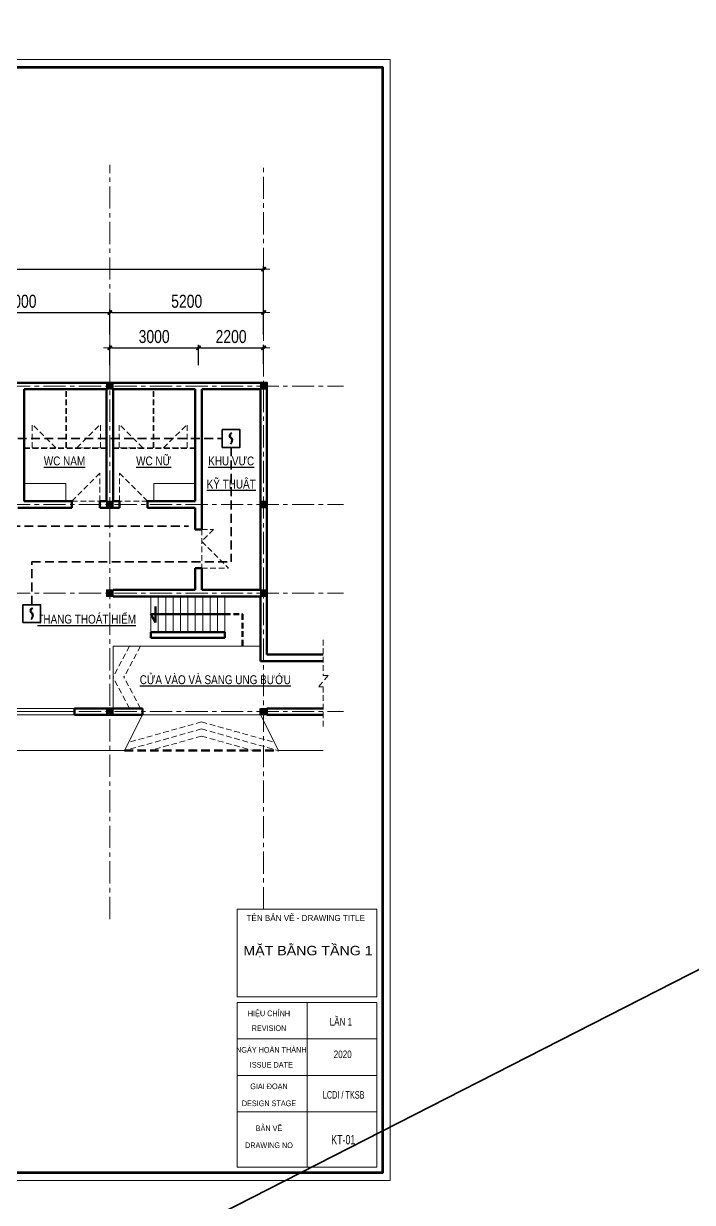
# Model space of a CAD drawing. Header units: millimetres. Extents: x 1109421 to 1726579, y -247837 to 144927.
# Drawn here: x 1173701 to 1196304, y -50244 to -10419 of the extents above; entities that cross this region are included whole.
import ezdxf
from ezdxf.enums import TextEntityAlignment as Align

# ---------------------------------------------------------------- set-up
doc = ezdxf.new("R2010")
doc.units = ezdxf.units.MM
doc.header["$LTSCALE"] = 600
doc.header["$MEASUREMENT"] = 0
doc.set_wipeout_variables(frame=1)
for name, pattern in [('00_Hidden', [2.4, 1.6, -0.8]), ('CENTER', [2, 1.25, -0.25, 0.25, -0.25]), ('DASHED', [0.75, 0.5, -0.25])]:
    doc.linetypes.add(name, pattern=pattern)
doc.layers.get('0').update_dxf_attribs({"lineweight": 0})
doc.layers.get('Defpoints').update_dxf_attribs({"lineweight": 0})
for name, color, linetype, lineweight in [('cat1', 30, 'Continuous', 50), ('cot', 40, 'Continuous', 13), ('dim', 144, 'Continuous', 13), ('Khungten_LCDI', 7, 'Continuous', 25), ('LC Net thay', 7, 'Continuous', 25), ('LC Text1', 3, 'Continuous', 20), ('LC Text2', 7, 'Continuous', 25), ('Noi that', 35, 'Continuous', 9), ('PCCC - BAOCHAY - THIETBI', 6, 'Continuous', 35), ('PCCC - CHUA CHAY - ONG D80', 30, 'Continuous', 35), ('PCCC-BAO CHAY - DAY', 3, 'DASHED', 35), ('PCCC-BAOCHAY-THIETBI', 6, 'Continuous', 35), ('thay1', 63, 'Continuous', 18), ('truc', 76, 'CENTER', 9)]:
    doc.layers.add(name, color=color, linetype=linetype, lineweight=lineweight)
doc.styles.add('HOATBIF', font='hoatbif.shx', dxfattribs={"width": 0.8})
doc.styles.add('Khungten', font='VHAVAN.TTF', dxfattribs={"width": 0.9, "height": 5000})
doc.styles.add('T2', font='VHARIAL.TTF', dxfattribs={"width": 0.8})
doc.styles.add('Title', font='VHBLACK.TTF')
doc.dimstyles.new('1-200', dxfattribs={"dimscale": 200, "dimtxt": 2.5, "dimasz": 0.35, "dimexe": 0.5, "dimexo": 0, "dimgap": 0.8, "dimtad": 1, "dimdec": 0, "dimzin": 0, "dimdsep": 46, "dimtxsty": 'HOATBIF', "dimblk1": 'DOT', "dimblk2": 'DOT', "dimsah": 1, "dimcen": -1, "dimdle": 1, "dimclrd": 256, "dimclre": 256, "dimclrt": 4, "dimadec": 3, "dimazin": 2, "dimtfac": 0.333333, "dimtdec": 0, "dimtix": 1, "dimtmove": 2, "dimatfit": 3, "dimldrblk": 'DOT', "dimfxl": 1, "dimtvp": 0.833333, "dimtolj": 1, "dimtzin": 0, "dimarcsym": 0})

# ---------------------------------------------------------------- blocks, each defined once
blk = doc.blocks.new('DOT')
at = {"layer": 'dim'}
for p, q in [((-3, 0), (3, 0)), ((-1, -1), (1, 1))]:
    blk.add_line(p, q, dxfattribs=at)
blk.add_lwpolyline([(0.5, 1), (-1, -0.5), (-0.5, -1), (1, 0.5)], close=True, dxfattribs=at)
blk = doc.blocks.new('*D417')
at = {"layer": 'Defpoints', "color": 0, "transparency": 16777216}
for p in [(1181814, -18717), (1139414, -19574), (1181814, -20843)]:
    blk.add_point(p, dxfattribs=at)
at = {"layer": 'dim', "lineweight": -2, "transparency": 16777216}
for p, q in [((1139414, -19574), (1139414, -18617)), ((1139484, -18717), (1181744, -18717)), ((1181814, -20843), (1181814, -18617))]:
    blk.add_line(p, q, dxfattribs=at)
at = {"layer": 'dim', "lineweight": -2, "transparency": 16777216, "xscale": 70, "yscale": 70, "zscale": 70, "rotation": 180}
blk.add_blockref('DOT', (1139414, -18717), dxfattribs=at)
at = {"layer": 'dim', "lineweight": -2, "transparency": 16777216, "xscale": 70, "yscale": 70, "zscale": 70}
blk.add_blockref('DOT', (1181814, -18717), dxfattribs=at)
at = {"layer": 'dim', "color": 4, "transparency": 16777216, "insert": (1160614, -18337), "char_height": 440, "attachment_point": 5, "style": 'HOATBIF'}
blk.add_mtext('\\A1;42400', dxfattribs=at)
blk = doc.blocks.new('_Dot')
at = {"color": 0, "linetype": 'ByBlock', "lineweight": -2}
blk.add_line((-0.5, 0), (-1, 0), dxfattribs=at)
at = {"color": 0, "linetype": 'ByBlock', "const_width": 0.5}
blk.add_lwpolyline([(-0.25, 0, 1), (0.25, 0, 1)], format="xyb", close=True, dxfattribs=at)
blk = doc.blocks.new('*D423')
at = {"layer": 'Defpoints', "color": 0, "transparency": 16777216}
for p in [(1176614, -20182), (1170614, -20922), (1176614, -20922)]:
    blk.add_point(p, dxfattribs=at)
at = {"layer": 'dim', "lineweight": -2, "transparency": 16777216}
for p, q in [((1170614, -20922), (1170614, -20082)), ((1170684, -20182), (1176544, -20182)), ((1176614, -20922), (1176614, -20082))]:
    blk.add_line(p, q, dxfattribs=at)
at = {"layer": 'dim', "lineweight": -2, "transparency": 16777216, "xscale": 70, "yscale": 70, "zscale": 70, "rotation": 180}
blk.add_blockref('DOT', (1170614, -20182), dxfattribs=at)
at = {"layer": 'dim', "lineweight": -2, "transparency": 16777216, "xscale": 70, "yscale": 70, "zscale": 70}
blk.add_blockref('DOT', (1176614, -20182), dxfattribs=at)
at = {"layer": 'dim', "color": 4, "transparency": 16777216, "insert": (1173614, -19802), "char_height": 440, "attachment_point": 5, "style": 'HOATBIF'}
blk.add_mtext('\\A1;6000', dxfattribs=at)
blk = doc.blocks.new('*D424')
at = {"layer": 'Defpoints', "color": 0, "transparency": 16777216}
for p in [(1181814, -20182), (1176614, -20922), (1181814, -20922)]:
    blk.add_point(p, dxfattribs=at)
at = {"layer": 'dim', "lineweight": -2, "transparency": 16777216}
for p, q in [((1176614, -20922), (1176614, -20082)), ((1176684, -20182), (1181744, -20182)), ((1181814, -20922), (1181814, -20082))]:
    blk.add_line(p, q, dxfattribs=at)
at = {"layer": 'dim', "lineweight": -2, "transparency": 16777216, "xscale": 70, "yscale": 70, "zscale": 70, "rotation": 180}
blk.add_blockref('DOT', (1176614, -20182), dxfattribs=at)
at = {"layer": 'dim', "lineweight": -2, "transparency": 16777216, "xscale": 70, "yscale": 70, "zscale": 70}
blk.add_blockref('DOT', (1181814, -20182), dxfattribs=at)
at = {"layer": 'dim', "color": 4, "transparency": 16777216, "insert": (1179214, -19802), "char_height": 440, "attachment_point": 5, "style": 'HOATBIF'}
blk.add_mtext('\\A1;5200', dxfattribs=at)
blk = doc.blocks.new('c330x450')
at = {"layer": 'cot', "ltscale": 2}
h = blk.add_hatch(color=256, dxfattribs=at)
h.dxf.hatch_style = 1
h.paths.add_polyline_path([(897343, 22412), (897563, 22412), (897563, 22632), (897343, 22632)])
blk.add_lwpolyline([(897343, 22412), (897563, 22412), (897563, 22632), (897343, 22632)], close=True, dxfattribs=at)
blk = doc.blocks.new('fgfgfgfff')
at = {"layer": 'Noi that', "linetype": '00_Hidden', "ltscale": 0.2}
for p, q in [((898302, 20787), (899102, 21587)), ((899102, 20787), (899102, 21587)), ((898302, 20787), (899102, 20787))]:
    blk.add_line(p, q, dxfattribs=at)
blk = doc.blocks.new('gfgfgfgfewe')
at = {"layer": 'Noi that', "linetype": '00_Hidden', "ltscale": 0.2}
for p, q in [((991513, 20298), (990563, 19348)), ((991513, 19348), (991513, 20298)), ((990563, 19348), (991513, 19348))]:
    blk.add_line(p, q, dxfattribs=at)
blk = doc.blocks.new('*D426')
at = {"layer": 'Defpoints', "color": 0, "transparency": 16777216}
for p in [(1179614, -21374), (1176614, -21961), (1179614, -21961)]:
    blk.add_point(p, dxfattribs=at)
at = {"layer": 'dim', "lineweight": -2, "transparency": 16777216}
for p, q in [((1176614, -21961), (1176614, -21274)), ((1176684, -21374), (1179544, -21374)), ((1179614, -21961), (1179614, -21274))]:
    blk.add_line(p, q, dxfattribs=at)
at = {"layer": 'dim', "lineweight": -2, "transparency": 16777216, "xscale": 70, "yscale": 70, "zscale": 70, "rotation": 180}
blk.add_blockref('DOT', (1176614, -21374), dxfattribs=at)
at = {"layer": 'dim', "lineweight": -2, "transparency": 16777216, "xscale": 70, "yscale": 70, "zscale": 70}
blk.add_blockref('DOT', (1179614, -21374), dxfattribs=at)
at = {"layer": 'dim', "color": 4, "transparency": 16777216, "insert": (1178114, -20994), "char_height": 440, "attachment_point": 5, "style": 'HOATBIF'}
blk.add_mtext('\\A1;3000', dxfattribs=at)
blk = doc.blocks.new('*D427')
at = {"layer": 'Defpoints', "color": 0, "transparency": 16777216}
for p in [(1181814, -21374), (1179614, -21961), (1181814, -21919)]:
    blk.add_point(p, dxfattribs=at)
at = {"layer": 'dim', "lineweight": -2, "transparency": 16777216}
for p, q in [((1179614, -21961), (1179614, -21274)), ((1179684, -21374), (1181744, -21374)), ((1181814, -21919), (1181814, -21274))]:
    blk.add_line(p, q, dxfattribs=at)
at = {"layer": 'dim', "lineweight": -2, "transparency": 16777216, "xscale": 70, "yscale": 70, "zscale": 70, "rotation": 180}
blk.add_blockref('DOT', (1179614, -21374), dxfattribs=at)
at = {"layer": 'dim', "lineweight": -2, "transparency": 16777216, "xscale": 70, "yscale": 70, "zscale": 70}
blk.add_blockref('DOT', (1181814, -21374), dxfattribs=at)
at = {"layer": 'dim', "color": 4, "transparency": 16777216, "insert": (1180714, -20994), "char_height": 440, "attachment_point": 5, "style": 'HOATBIF'}
blk.add_mtext('\\A1;2200', dxfattribs=at)
blk = doc.blocks.new('d1300')
at = {"layer": 'Noi that', "linetype": '00_Hidden', "ltscale": 0.2}
for p, q in [((898202, 20687), (899102, 21587)), ((899102, 20687), (899102, 21587)), ((897802, 20687), (897802, 21087)), ((897802, 21087), (898202, 20687)), ((897802, 20687), (899102, 20687))]:
    blk.add_line(p, q, dxfattribs=at)
blk = doc.blocks.new('lcdi fix')
at = {"layer": 'Defpoints', "lineweight": 0}
blk.add_lwpolyline([(-1200, -14850), (-1200, 14850), (40800, 14850), (40800, -14850)], close=True, dxfattribs=at)
at = {"layer": 'Khungten_LCDI', "color": 5, "lineweight": 25}
blk.add_line((40600, -14650), (40600, 14650), dxfattribs=at)
at = {"layer": 'Khungten_LCDI', "color": 9, "lineweight": 15}
for p, q in [((38600, -10133), (38600, -14500)), ((40450, -11100), (36750, -11100)), ((40450, -12067), (36750, -12067)), ((40450, -13033), (36750, -13033))]:
    blk.add_line(p, q, dxfattribs=at)
at = {"layer": 'Khungten_LCDI', "color": 5, "lineweight": 60}
blk.add_lwpolyline([(0, -14650), (0, 14650), (40600, 14650), (40600, -14650)], close=True, dxfattribs=at)
at = {"layer": 'Khungten_LCDI', "color": 9, "lineweight": 15}
for points in [[(36750, -9983), (40450, -9983), (40450, -7667), (36750, -7667)], [(36750, -14500), (40450, -14500), (40450, -10133), (36750, -10133)]]:
    blk.add_lwpolyline(points, close=True, dxfattribs=at)
at = {"color": 7, "style": 'Khungten'}
blk.add_text('tªn b¶n vÏ - drawing title', height=160, dxfattribs=at).set_placement((38566, -7977), align=Align.CENTER)
at = {"color": 7}
for s, height, style, width, p in [('hiÖu chØnh', 150, 'Khungten', 0.8, (37592, -10499)), ('revision', 150, 'Khungten', 0.8, (37592, -10891)), ('ngµy hoµn thµnh', 150, 'Khungten', 0.8, (37654, -11466)), ('issue date', 150, 'Khungten', 0.8, (37654, -11862)), ('giai ®o¹n', 150, 'Khungten', 0.8, (37592, -12433)), ('lcdi / tksb', 200, 'Title', 0.7, (39571, -12684)), ('design stage', 150, 'Khungten', 0.8, (37592, -12883)), ('b¶n vÏ', 150, 'Khungten', 0.8, (37592, -13544)), ('drawing nO', 150, 'Khungten', 0.8, (37592, -13994))]:
    blk.add_text(s, height=height, dxfattribs=dict(at, style=style, width=width)).set_placement(p, align=Align.CENTER)
at = {"color": 7, "style": 'Khungten', "width": 0.8}
for tag, p in [('REVISION', (39499, -10746)), ('NGAYHT', (39546, -11609))]:
    blk.add_attdef(tag, text='', height=200, dxfattribs=at).set_placement(p, align=Align.CENTER)
at = {"layer": 'LC Text1', "style": 'Title', "width": 1.485915}
for tag, p, p2 in [('TENBANVE1', (36913, -8886), (40339, -8886)), ('TENBANVE2', (36913, -9562), (40339, -9562))]:
    blk.add_attdef(tag, text='', height=250, dxfattribs=at).set_placement(p, p2, align=Align.FIT)
at = {"layer": 'LC Text1', "style": 'Title', "width": 0.7}
blk.add_attdef('SOBANVE', text='', height=250, dxfattribs=at).set_placement((39562, -13896), align=Align.CENTER)
blk = doc.blocks.new('DAU BAO KHOI')
blk.add_wipeout([(-2, 2), (-2, -2), (2, -2), (2, 2)])
at = {"layer": 'PCCC - BAOCHAY - THIETBI'}
blk.add_lwpolyline([(-2, -2), (2, -2), (2, 2), (-2, 2)], close=True, dxfattribs=at)
for points in [[(0.15, 1.3), (-0.36, 0.73), (-0.18, 0.21), (0.16, -0.29), (-0.15, -1.3)], [(0.15, 1.3), (-0.22, 0.49), (0.27, -0.05), (-0.15, -1.3)]]:
    blk.add_spline(points, degree=3, dxfattribs=at)

msp = doc.modelspace()

# ---------------------------------------------------------------- linework, layer by layer
at = {"layer": 'cat1'}
for p, q in [((1176504, -22773.3), (1173724, -22773.3)), ((1173724, -26553.3), (1173724, -22773.3)), ((1176504, -26553.3), (1176504, -22773.3)), ((1176724, -26553.3), (1176724, -22773.3)), ((1179504, -22773.3), (1176724, -22773.3)), ((1179504, -26553.3), (1179504, -22773.3)), ((1181704, -22773.3), (1179724, -22773.3)), ((1179724, -27513.3), (1179724, -22773.3)), ((1181704, -29553.3), (1181704, -22773.3)), ((1173724, -26553.3), (1175334, -26553.3)), ((1175334, -26553.3), (1175334, -26773.3)), ((1176284, -26553.3), (1176284, -26773.3)), ((1176284, -26553.3), (1176504, -26553.3)), ((1176724, -26553.3), (1176944, -26553.3)), ((1176944, -26553.3), (1176944, -26773.3)), ((1177894, -26553.3), (1179504, -26553.3)), ((1177894, -26553.3), (1177894, -26773.3)), ((1173504, -26773.3), (1175334, -26773.3)), ((1176284, -26773.3), (1176944, -26773.3)), ((1177894, -26773.3), (1179504, -26773.3)), ((1179504, -27513.3), (1179504, -26773.3)), ((1179504, -27513.3), (1179724, -27513.3)), ((1179504, -29553.3), (1179504, -28813.3)), ((1179724, -28813.3), (1179504, -28813.3)), ((1179724, -29553.3), (1179724, -28813.3)), ((1176724, -29553.3), (1179504, -29553.3)), ((1176724, -29773.3), (1181704, -29773.3)), ((1179724, -29553.3), (1181704, -29553.3)), ((1181704, -31953.3), (1181704, -29773.3)), ((1178164.9, -30649.1), (1178164.9, -30112)), ((1178004, -30373.3), (1180504, -30373.3)), ((1178004, -30373.3), (1178164.9, -30649.1)), ((1180504, -30973.3), (1178004, -30973.3)), ((1178004, -30973.3), (1178004, -31173.3)), ((1180504, -31173.3), (1180504, -30973.3)), ((1180504, -31173.3), (1178004, -31173.3)), ((1181924, -31733.3), (1183829.7, -31733.3)), ((1181704, -31953.3), (1181924, -31953.3)), ((1181924, -31953.3), (1183829.7, -31953.3)), ((1177724, -33553.3), (1175419, -33553.3)), ((1175419, -33553.3), (1175419, -33773.3)), ((1177724, -33773.3), (1175419, -33773.3)), ((1177724, -33773.3), (1177724, -33553.3)), ((1181704, -33773.3), (1181704, -33553.3)), ((1181704, -33773.3), (1181704, -33553.3)), ((1181924, -33773.3), (1181924, -33553.3)), ((1181924, -33553.3), (1183829.7, -33553.3)), ((1181924, -33773.3), (1183829.7, -33773.3))]:
    msp.add_line(p, q, dxfattribs=at)
at = {"layer": 'cat1', "linetype": '00_Hidden', "ltscale": 0.2}
for p, q in [((1180504, -30373.3), (1181104, -30373.3)), ((1181104, -30373.3), (1181104, -31453.3))]:
    msp.add_line(p, q, dxfattribs=at)
at = {"layer": 'cat1', "linetype": '00_Hidden', "ltscale": 0.3}
msp.add_line((1177114, -34973.3), (1182314, -34973.3), dxfattribs=at)
at = {"layer": 'cat1'}
msp.add_lwpolyline([(1156269, -22773.3), (1156269, -22553.3), (1181924, -22553.3), (1181924, -31733.3)], dxfattribs=at)
at = {"layer": 'Noi that', "linetype": '00_Hidden', "ltscale": 0.2}
for p, q in [((1175126.5, -24753.3), (1175126.5, -22773.3)), ((1175146.5, -24753.3), (1175146.5, -22773.3)), ((1178081.5, -24753.3), (1178081.5, -22773.3)), ((1178101.5, -24753.3), (1178101.5, -22773.3)), ((1176504, -24753.3), (1173724, -24753.3)), ((1176504, -24773.3), (1173724, -24773.3)), ((1176724, -24753.3), (1179504, -24753.3)), ((1176724, -24773.3), (1179504, -24773.3))]:
    msp.add_line(p, q, dxfattribs=at)
at = {"layer": 'Noi that'}
for p, q in [((1173724, -25953.3), (1175124, -25953.3)), ((1175124, -26553.3), (1175124, -25953.3)), ((1179504, -25953.3), (1178104, -25953.3)), ((1178104, -26553.3), (1178104, -25953.3))]:
    msp.add_line(p, q, dxfattribs=at)
at = {"layer": 'PCCC-BAO CHAY - DAY'}
for p, q in [((1142005.4, -24434.8), (1180412.9, -24434.8)), ((1180712.9, -24734.8), (1180712.9, -28606.2)), ((1173978.4, -30051.3), (1173978.4, -28606.2)), ((1173978.4, -28606.2), (1180712.9, -28606.2))]:
    msp.add_line(p, q, dxfattribs=at)
msp.add_lwpolyline([(1149431.1, -27393.5), (1179275.3, -27393.5)], dxfattribs=at)
at = {"layer": 'thay1'}
for p, q in [((1178004, -30973.3), (1178004, -29773.3)), ((1178254, -30973.3), (1178254, -29773.3)), ((1178504, -30973.3), (1178504, -29773.3)), ((1178754, -30973.3), (1178754, -29773.3)), ((1179004, -30973.3), (1179004, -29773.3)), ((1179254, -30973.3), (1179254, -29773.3)), ((1179504, -30973.3), (1179504, -29773.3)), ((1179754, -30973.3), (1179754, -29773.3)), ((1180004, -30973.3), (1180004, -29773.3)), ((1180254, -30973.3), (1180254, -29773.3)), ((1180504, -29773.3), (1180504, -30973.3)), ((1176724, -31453.3), (1176724, -33553.3)), ((1181704, -31453.3), (1176724, -31453.3)), ((1173419.1, -33663.3), (1175419, -33663.3)), ((1177114, -34973.3), (1177724, -33773.3)), ((1177724, -33773.3), (1181704, -33773.3)), ((1181704, -33773.3), (1182314, -34973.3)), ((1177114, -34973.3), (1135446.1, -34973.3)), ((1182314, -34973.3), (1183829.7, -34973.3))]:
    msp.add_line(p, q, dxfattribs=at)
at = {"layer": 'thay1', "linetype": '00_Hidden', "ltscale": 0.2}
for p, q in [((1177284.6, -31453.3), (1176724, -32503.3)), ((1177649.6, -31453.3), (1177089, -32503.3)), ((1177284.6, -33553.3), (1176724, -32503.3)), ((1177649.6, -33553.3), (1177089, -32503.3)), ((1179714, -34248.8), (1177139, -34973.3)), ((1179714, -34008.5), (1177252.4, -34701)), ((1179714, -34008.5), (1182175.7, -34701)), ((1179714, -34248.8), (1182289.1, -34973.3)), ((1179714, -34489.1), (1177993.2, -34973.3)), ((1179714, -34489.1), (1181434.9, -34973.3))]:
    msp.add_line(p, q, dxfattribs=at)
msp.add_lwpolyline([(1183829.7, -31234.1), (1183829.7, -32447.3), (1183991.8, -32447.3), (1183675.4, -32822.9), (1183829.7, -32822.9), (1183829.7, -34173.7)], dxfattribs=at)
at = {"layer": 'thay1'}
msp.add_lwpolyline([(1173419.1, -33773.3), (1175419, -33773.3), (1175419, -33553.3), (1173419.1, -33553.3)], close=True, dxfattribs=at)
at = {"layer": 'truc'}
for p, q in [((1176614, -40669.1), (1176614, -15187.2)), ((1181814, -40341.2), (1181814, -15187.2)), ((1134773.2, -22663.3), (1184509, -22663.3)), ((1134773.2, -26663.3), (1184509, -26663.3)), ((1134773.2, -29663.3), (1184509, -29663.3)), ((1134773.2, -33663.3), (1184509, -33663.3))]:
    msp.add_line(p, q, dxfattribs=at)

# ---------------------------------------------------------------- block references
at = {"layer": 'cat1', "xscale": -1}
for name, p in [('c330x450', (2074067.3, -45185.1)), ('fgfgfgfff', (2073096.4, -45540.4)), ('fgfgfgfff', (2076031.4, -45540.4)), ('c330x450', (2074067.3, -49185.1)), ('c330x450', (2074067.3, -52185.1))]:
    msp.add_blockref(name, p, dxfattribs=at)
at = {"layer": 'cat1'}
for name, p, rotation in [('c330x450', (2079267.3, -141.4), 180), ('c330x450', (2079267.3, -4141.4), 180), ('d1300', (1159036.9, 870289.1), 270), ('c330x450', (2079267.3, -7141.4), 180), ('c330x450', (2074067.3, -11141.4), 180), ('c330x450', (2079267.3, -11141.4), 180)]:
    msp.add_blockref(name, p, dxfattribs=dict(at, rotation=rotation))
for p in [(277196.7, -45540.4), (280131.7, -45540.4)]:
    msp.add_blockref('fgfgfgfff', p, dxfattribs=at)
at = {"layer": 'LC Net thay'}
ref = msp.add_blockref('lcdi fix', (1134064.7, -30565.4), dxfattribs=dict(at, xscale=1.275, yscale=1.275, zscale=1.275))
ref.add_attrib('NGAYHT', '2020', dxfattribs={"layer": 'LC Text1', "height": 255, "style": 'Khungten', "width": 0.8}).set_placement((1184485.9, -45367.3), align=Align.CENTER)
ref.add_attrib('REVISION', 'lÇn 1', dxfattribs={"layer": 'LC Text1', "height": 255, "style": 'Khungten', "width": 0.8}).set_placement((1184425.6, -44266.9), align=Align.CENTER)
ref.add_attrib('SOBANVE', 'KT-01', dxfattribs={"layer": 'LC Text1', "height": 318.75, "style": 'Title', "width": 0.7}).set_placement((1184506.2, -48283), align=Align.CENTER)
ref.add_attrib('TENBANVE1', 'mÆt b»ng tÇng 1', dxfattribs={"layer": 'LC Text1', "height": 318.75, "style": 'Title', "width": 0.939407}).set_placement((1181128.3, -41894.7), (1185497.1, -41894.7), align=Align.FIT)
at = {"layer": 'Noi that'}
msp.add_blockref('gfgfgfgfewe', (184770.5, -45901.1), dxfattribs=at)
at = {"layer": 'Noi that', "xscale": -1}
msp.add_blockref('gfgfgfgfewe', (2168457.5, -45901.1), dxfattribs=at)

# ---------------------------------------------------------------- texts
at = {"layer": 'LC Text2', "style": 'T2', "width": 0.8}
for s, p in [('%%Uwc nam', (1174386.2, -25344.3)), ('%%Uwc n÷', (1177505.7, -25344.3)), ('%%Ukhu vùc', (1179940.7, -25344.3)), ('%%Ukü thuËt', (1179889.1, -26126.7)), ('%%Uthang tho¸t hiÓm', (1174166.4, -30690)), ('%%Ucöa vµo vµ sang ung b\xadíu', (1177627.3, -32734.7))]:
    msp.add_text(s, height=300, dxfattribs=at).set_placement(p)

# ---------------------------------------------------------------- dimensions: what is measured, and where the dimension line sits
at = {"layer": 'dim'}
for base, p1, p2, picture, middle in [((1181814, -18716.9), (1139414, -19573.6), (1181814, -20842.6), '*D417', (1160614, -18336.9)), ((1176614, -20182.2), (1170614, -20921.8), (1176614, -20921.8), '*D423', (1173614, -19802.2)), ((1181814, -20182.2), (1176614, -20921.8), (1181814, -20921.8), '*D424', (1179214, -19802.2)), ((1179614, -21374.1), (1176614, -21961.3), (1179614, -21961.3), '*D426', (1178114, -20994.1)), ((1181814, -21374.1), (1179614, -21961.3), (1181814, -21918.7), '*D427', (1180714, -20994.1))]:
    dim = msp.add_linear_dim(base=base, p1=p1, p2=p2, dimstyle='1-200', override={"dimtxt": 2.2}, dxfattribs=at)
    dim.commit()
    dim.dimension.update_dxf_attribs({"geometry": picture, "text_midpoint": middle})

# ---------------------------------------------------------------- next in the draw order: block references
at = {"layer": 'PCCC-BAOCHAY-THIETBI', "xscale": 150, "yscale": 150, "zscale": 150}
for p in [(1180712.9, -24434.8), (1173978.4, -30351.3)]:
    msp.add_blockref('DAU BAO KHOI', p, dxfattribs=at)

# ---------------------------------------------------------------- next in the draw order: linework, layer by layer
at = {"layer": 'PCCC - CHUA CHAY - ONG D80'}
msp.add_lwpolyline([(1116227.6, -83326), (1408733.9, 65891.7)], dxfattribs=at)

doc.saveas('drawing.dxf')
